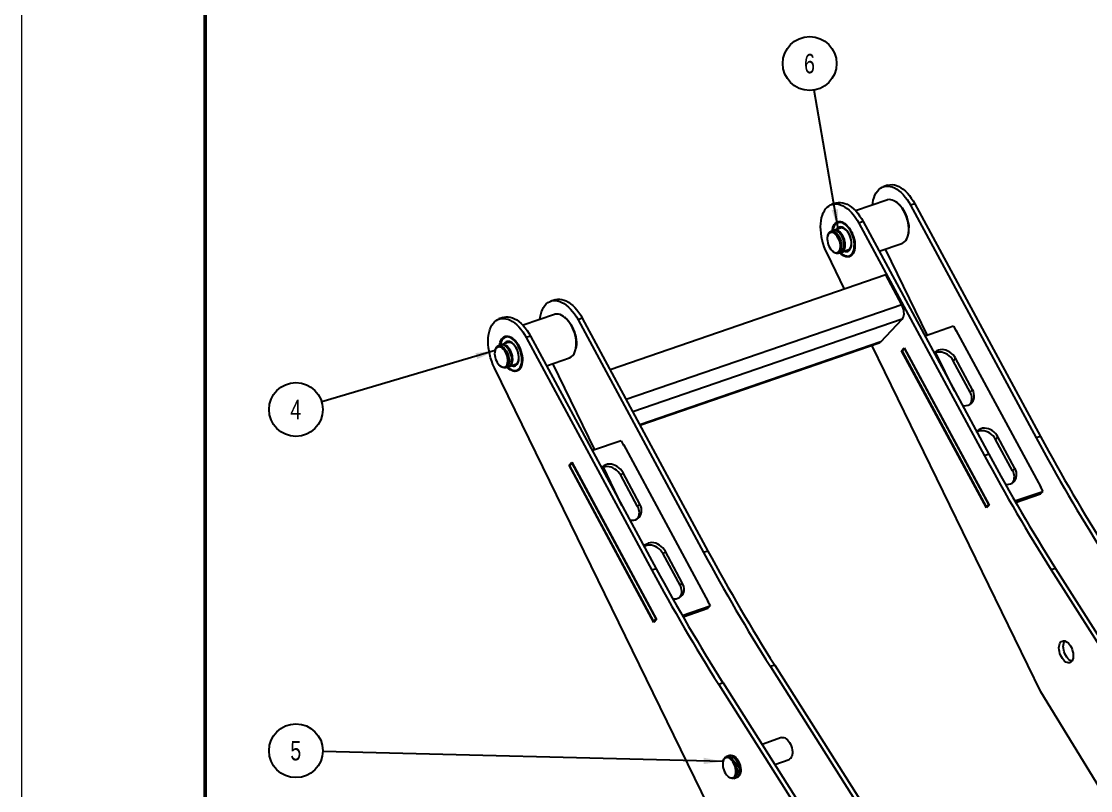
# Model space of a CAD drawing. Header units: millimetres. Extents: x 0 to 420, y 0 to 297.
# Drawn here: x 0 to 116.4, y 93.7 to 177.4 of the extents above; entities that cross this region are included whole.
import ezdxf

# ---------------------------------------------------------------- set-up
doc = ezdxf.new("R2010")
doc.units = ezdxf.units.MM
doc.layers.add('FORMATO', color=7, linetype='Continuous')
doc.styles.add('SLDTEXTSTYLE0', font='TXT', dxfattribs={"width": 0.75})
doc.dimstyles.new('SLDDIMSTYLE0', dxfattribs={"dimtxt": 0.18, "dimasz": 2.116667, "dimexe": 0, "dimexo": 0.0625, "dimgap": 0, "dimtad": 0, "dimtih": 1, "dimtoh": 1, "dimdec": 0, "dimrnd": 1e-09, "dimzin": 0, "dimdsep": 46, "dimtxsty": 'Standard', "dimsah": 1, "dimcen": 0.09, "dimadec": 0, "dimazin": 0, "dimtfac": 2.116667, "dimtdec": 0, "dimtofl": 0, "dimtmove": 0, "dimatfit": 3, "dimfxl": 1, "dimfrac": 2, "dimtolj": 1, "dimtzin": 0, "dimarcsym": 0})

# ---------------------------------------------------------------- blocks, each defined once
blk = doc.blocks.new('SW_NOTE_0_6')
at = {"layer": 'FORMATO', "color": 0}
blk.add_circle((-0.5, 2.89), 2.93, dxfattribs=at)
at = {"layer": 'FORMATO', "color": 0, "insert": (-0.52, 3.95), "char_height": 2.12, "attachment_point": 2, "style": 'SLDTEXTSTYLE0'}
blk.add_mtext('6', dxfattribs=at)
blk = doc.blocks.new('SW_NOTE_0_10')
at = {"layer": 'FORMATO', "color": 0}
blk.add_circle((-2.93, 0.07), 2.93, dxfattribs=at)
at = {"layer": 'FORMATO', "color": 0, "insert": (-2.95, 1.14), "char_height": 2.12, "attachment_point": 2, "style": 'SLDTEXTSTYLE0'}
blk.add_mtext('5', dxfattribs=at)
blk = doc.blocks.new('SW_NOTE_0_11')
at = {"layer": 'FORMATO', "color": 0}
blk.add_circle((-2.81, -0.83), 2.93, dxfattribs=at)
at = {"layer": 'FORMATO', "color": 0, "insert": (-2.83, 0.23), "char_height": 2.12, "attachment_point": 2, "style": 'SLDTEXTSTYLE0'}
blk.add_mtext('4', dxfattribs=at)

msp = doc.modelspace()

# ---------------------------------------------------------------- linework, layer by layer
at = {"color": 7, "linetype": 'Continuous', "lineweight": 18}
msp.add_line((0, 297), (0, 0), dxfattribs=at)
at = {"color": 7, "linetype": 'Continuous', "lineweight": 50}
msp.add_line((20, 10), (20, 287), dxfattribs=at)
at = {"color": 7, "linetype": 'Continuous', "lineweight": 25}
for p, q in [((94.33, 159.59), (93.86, 159.43)), ((88.7, 157.65), (88.23, 157.49)), ((94.27, 157.98), (90.85, 156.8)), ((95.46, 157.61), (95.39, 157.66)), ((97.31, 157.57), (96.84, 157.41)), ((96.84, 157.41), (110.52, 132.07)), ((97.31, 157.57), (110.99, 132.23)), ((88.41, 154.87), (88.4, 154.79)), ((89.21, 154.92), (88.54, 154.69)), ((88.96, 154.87), (88.93, 154.82)), ((91.68, 155.64), (91.21, 155.47)), ((91.21, 155.47), (104.89, 130.13)), ((91.68, 155.64), (105.36, 130.29)), ((87.81, 154.08), (87.79, 154)), ((88.44, 154.65), (88.15, 154.55)), ((96.59, 154.19), (96.61, 154.28)), ((89.35, 152.32), (90.02, 152.55)), ((90.02, 152.55), (90.06, 152.57)), ((93.42, 152.4), (95.9, 153.26)), ((98.68, 143.24), (94.1, 152.63)), ((89.64, 148.28), (87.74, 152.18)), ((88.34, 152.4), (88.4, 152.35)), ((88.96, 152.19), (89.25, 152.29)), ((89.3, 152.15), (89.37, 152.1)), ((89.74, 152.46), (89.8, 152.44)), ((94.13, 149.82), (64.12, 139.5)), ((95.88, 146.57), (94.13, 149.82)), ((58.12, 147.13), (57.65, 146.96)), ((52.48, 145.19), (52.01, 145.03)), ((58.06, 145.52), (54.63, 144.34)), ((59.24, 145.15), (59.18, 145.2)), ((61.09, 145.11), (60.62, 144.95)), ((60.62, 144.95), (74.3, 119.6)), ((61.09, 145.11), (74.77, 119.76)), ((93.59, 142.54), (95.93, 145.01)), ((101.53, 144.23), (98.41, 143.15)), ((101.53, 144.23), (101.8, 143.71)), ((101.76, 143.8), (101.78, 143.82)), ((101.78, 143.82), (111.02, 126.7)), ((101.8, 143.71), (101.83, 143.72)), ((52.22, 142.19), (51.93, 142.09)), ((52.2, 142.41), (52.18, 142.33)), ((52.99, 142.45), (52.32, 142.22)), ((52.75, 142.41), (52.71, 142.36)), ((55.46, 143.17), (54.99, 143.01)), ((54.99, 143.01), (68.67, 117.66)), ((55.46, 143.17), (69.14, 117.82)), ((67.37, 133.47), (93.43, 142.43)), ((111.04, 104.42), (92.63, 142.16)), ((51.59, 141.62), (51.57, 141.54)), ((60.37, 141.73), (60.39, 141.81)), ((95.85, 141.57), (96.15, 141.88)), ((95.85, 141.57), (96.04, 141.64)), ((105.09, 124.46), (95.85, 141.57)), ((95.92, 141.51), (96.17, 141.77)), ((95.92, 141.51), (105.07, 124.56)), ((96.15, 141.88), (105.38, 124.77)), ((96.17, 141.77), (96.2, 141.78)), ((96.17, 141.77), (105.32, 124.83)), ((101.63, 137.2), (99.6, 141.35)), ((52.12, 139.94), (52.19, 139.88)), ((52.75, 139.73), (53.04, 139.82)), ((53.14, 139.86), (53.8, 140.09)), ((53.53, 139.99), (53.58, 139.97)), ((57.2, 139.94), (59.68, 140.79)), ((62.46, 130.78), (57.88, 140.17)), ((101.48, 140.48), (101.74, 140.75)), ((103.33, 137.06), (101.48, 140.48)), ((103.58, 137.32), (101.74, 140.75)), ((74.83, 91.96), (51.52, 139.72)), ((53.09, 139.69), (53.15, 139.63)), ((103.33, 137.06), (103.58, 137.32)), ((65.31, 131.76), (62.2, 130.69)), ((65.31, 131.76), (65.59, 131.25)), ((106.1, 131.92), (106.35, 132.19)), ((107.95, 128.5), (106.1, 131.92)), ((108.2, 128.76), (106.35, 132.19)), ((110.99, 132.23), (110.52, 132.07)), ((65.54, 131.33), (65.56, 131.36)), ((65.56, 131.36), (74.8, 114.24)), ((65.59, 131.25), (65.61, 131.26)), ((59.64, 129.11), (59.93, 129.42)), ((59.7, 129.04), (59.95, 129.31)), ((59.93, 129.42), (69.17, 112.3)), ((59.95, 129.31), (59.98, 129.32)), ((59.95, 129.31), (69.1, 112.37)), ((105.36, 130.29), (104.89, 130.13)), ((59.64, 129.11), (59.83, 129.17)), ((68.87, 111.99), (59.64, 129.11)), ((59.7, 129.04), (68.85, 112.1)), ((65.41, 124.73), (63.38, 128.89)), ((65.27, 128.02), (65.52, 128.28)), ((67.37, 124.86), (65.52, 128.28)), ((107.95, 128.5), (108.2, 128.76)), ((67.11, 124.59), (65.27, 128.02)), ((108.19, 125.21), (111.23, 126.25)), ((108.28, 125.06), (110.98, 125.99)), ((110.98, 126.78), (110.95, 126.77)), ((110.95, 126.77), (111.23, 126.25)), ((110.98, 125.99), (111.23, 126.25)), ((111.02, 126.7), (111, 126.68)), ((67.11, 124.59), (67.37, 124.86)), ((105.07, 124.56), (105.32, 124.83)), ((105.26, 124.63), (105.07, 124.56)), ((105.38, 124.77), (105.09, 124.46)), ((105.34, 124.84), (105.32, 124.83)), ((69.89, 119.46), (70.14, 119.72)), ((71.73, 116.04), (69.89, 119.46)), ((71.98, 116.3), (70.14, 119.72)), ((74.77, 119.76), (74.3, 119.6)), ((69.14, 117.82), (68.67, 117.66)), ((112.63, 117.87), (112.16, 117.71)), ((112.16, 117.71), (124.44, 98.34)), ((112.63, 117.87), (124.91, 98.5)), ((71.73, 116.04), (71.98, 116.3)), ((74.76, 114.31), (74.73, 114.3)), ((74.73, 114.3), (75.01, 113.79)), ((74.8, 114.24), (74.78, 114.22)), ((71.97, 112.74), (75.01, 113.79)), ((72.06, 112.6), (74.76, 113.52)), ((74.76, 113.52), (75.01, 113.79)), ((68.85, 112.1), (69.1, 112.37)), ((69.04, 112.16), (68.85, 112.1)), ((69.17, 112.3), (68.87, 111.99)), ((69.13, 112.37), (69.1, 112.37)), ((82.04, 107.34), (81.57, 107.18)), ((81.57, 107.18), (93.85, 87.82)), ((82.04, 107.34), (94.32, 87.98)), ((76.41, 105.41), (75.94, 105.24)), ((75.94, 105.24), (88.22, 85.88)), ((76.41, 105.41), (88.69, 86.04)), ((125.44, 80.81), (111.04, 104.42)), ((82.79, 99.44), (80.66, 98.7)), ((76.42, 96.89), (76.41, 96.81)), ((77.02, 97.45), (76.77, 97.36)), ((77.16, 97.5), (77.12, 97.48)), ((82.04, 96.53), (83.6, 97.07)), ((76.96, 95.21), (77.02, 95.16)), ((77.58, 95), (77.83, 95.08)), ((77.93, 95.12), (77.97, 95.13))]:
    msp.add_line(p, q, dxfattribs=at)
at = {"color": 8, "linetype": 'Continuous', "lineweight": 25}
for p, q in [((89.17, 155.05), (89.13, 155)), ((90.1, 152.47), (90.13, 152.46)), ((95.88, 146.57), (65.87, 136.25)), ((95.93, 145.01), (66.59, 134.92)), ((93.59, 142.54), (67.35, 133.51))]:
    msp.add_line(p, q, dxfattribs=at)
at = {"color": 7, "linetype": 'Continuous', "lineweight": 25, "flags": 128}
for points in [[(94.33, 159.59), (94.41, 159.61), (94.63, 159.65), (94.85, 159.66), (95.08, 159.63), (95.32, 159.56), (95.56, 159.46), (95.79, 159.32), (96.03, 159.15), (96.27, 158.96), (96.49, 158.73), (96.71, 158.47), (96.92, 158.2), (97.12, 157.89), (97.31, 157.57)], [(92.69, 157.44), (92.72, 157.67), (92.78, 157.98), (92.86, 158.26), (92.96, 158.52), (93.08, 158.75), (93.22, 158.95), (93.38, 159.13), (93.55, 159.27), (93.74, 159.38), (93.95, 159.45), (94.16, 159.49), (94.38, 159.5), (94.61, 159.46), (94.85, 159.4), (95.09, 159.3), (95.33, 159.16), (95.56, 158.99), (95.8, 158.79), (96.02, 158.57), (96.25, 158.31), (96.46, 158.03), (96.65, 157.73), (96.84, 157.41)], [(87.74, 152.18), (87.58, 152.53), (87.44, 152.89), (87.32, 153.25), (87.22, 153.62), (87.14, 153.99), (87.09, 154.36), (87.05, 154.72), (87.04, 155.07), (87.05, 155.41), (87.09, 155.73), (87.15, 156.04), (87.23, 156.32), (87.33, 156.58), (87.45, 156.81), (87.59, 157.02), (87.75, 157.19), (87.92, 157.33), (88.11, 157.44), (88.31, 157.51), (88.53, 157.55), (88.75, 157.56), (88.98, 157.53), (89.22, 157.46), (89.45, 157.36), (89.69, 157.22), (89.93, 157.05), (90.16, 156.86), (90.39, 156.63), (90.61, 156.37), (90.82, 156.1), (91.02, 155.79), (91.21, 155.47)], [(88.7, 157.65), (88.78, 157.68), (89, 157.72), (89.22, 157.72), (89.45, 157.69), (89.68, 157.62), (89.92, 157.52), (90.16, 157.38), (90.4, 157.22), (90.63, 157.02), (90.86, 156.79), (91.08, 156.54), (91.29, 156.26), (91.49, 155.96), (91.68, 155.64)], [(96.64, 154.92), (96.62, 155.2), (96.58, 155.48), (96.51, 155.77), (96.43, 156.05), (96.32, 156.33), (96.2, 156.59), (96.06, 156.85), (95.91, 157.08), (95.75, 157.3), (95.58, 157.49), (95.4, 157.66), (95.22, 157.79), (95.03, 157.9), (94.85, 157.98), (94.67, 158.02), (94.5, 158.03), (94.33, 158), (94.27, 157.98)], [(95.46, 157.61), (95.57, 157.51), (95.75, 157.33), (95.91, 157.12), (96.06, 156.89), (96.2, 156.64), (96.33, 156.38), (96.44, 156.1), (96.52, 155.82), (96.59, 155.53), (96.64, 155.25), (96.66, 154.97)], [(88.3, 154.6), (88.32, 154.78), (88.37, 154.98), (88.44, 155.16), (88.53, 155.32), (88.64, 155.44), (88.76, 155.54), (88.9, 155.6), (89.04, 155.63), (89.2, 155.63), (89.36, 155.59), (89.53, 155.51), (89.7, 155.41), (89.86, 155.27), (90.02, 155.11), (90.17, 154.92), (90.3, 154.71), (90.43, 154.48), (90.53, 154.24), (90.62, 153.99), (90.7, 153.73), (90.75, 153.48), (90.77, 153.22), (90.78, 152.98), (90.76, 152.75), (90.73, 152.53), (90.67, 152.34), (90.67, 152.34)], [(90.72, 153.18), (90.69, 153.42), (90.65, 153.67), (90.59, 153.92), (90.5, 154.16), (90.4, 154.4), (90.29, 154.62), (90.15, 154.83), (90.01, 155.02), (89.86, 155.18), (89.7, 155.31), (89.54, 155.42), (89.38, 155.49), (89.22, 155.53), (89.07, 155.54), (88.92, 155.51), (88.79, 155.44), (88.67, 155.35), (88.57, 155.23), (88.49, 155.07), (88.42, 154.89), (88.38, 154.69), (88.37, 154.63)], [(89.61, 152.41), (89.63, 152.4), (89.76, 152.37), (89.9, 152.36), (90.02, 152.39), (90.13, 152.46), (90.22, 152.56), (90.3, 152.69), (90.36, 152.84), (90.39, 153.02), (90.41, 153.21), (90.4, 153.42), (90.37, 153.64), (90.31, 153.85), (90.24, 154.07), (90.15, 154.27), (90.04, 154.46), (89.92, 154.63), (89.79, 154.78), (89.65, 154.89), (89.51, 154.98), (89.37, 155.04), (89.24, 155.06), (89.11, 155.04), (88.99, 154.99), (88.89, 154.91), (88.81, 154.8), (88.79, 154.77)], [(89.38, 155.03), (89.25, 155.03), (89.13, 155)], [(90.06, 152.57), (90.16, 152.64), (90.25, 152.74), (90.32, 152.87), (90.36, 153.03), (90.39, 153.21), (90.39, 153.41), (90.36, 153.62), (90.32, 153.83), (90.25, 154.03), (90.16, 154.23), (90.06, 154.41), (89.94, 154.58), (89.81, 154.71), (89.68, 154.82), (89.55, 154.89), (89.41, 154.93), (89.28, 154.94), (89.21, 154.92)], [(95.9, 153.26), (95.93, 153.26), (96.08, 153.34), (96.21, 153.45), (96.33, 153.59), (96.43, 153.75), (96.52, 153.94), (96.58, 154.16), (96.62, 154.4), (96.64, 154.65), (96.64, 154.92)], [(89.13, 152.56), (89.17, 152.71), (89.19, 152.88), (89.19, 153.07), (89.17, 153.27), (89.12, 153.46), (89.05, 153.66), (88.96, 153.84), (88.86, 154.01), (88.75, 154.16), (88.63, 154.28), (88.5, 154.37), (88.37, 154.43), (88.24, 154.45), (88.13, 154.44), (88.02, 154.39), (87.93, 154.31), (87.86, 154.2), (87.8, 154.06), (87.77, 153.89), (87.76, 153.71), (87.78, 153.52), (87.81, 153.32), (87.87, 153.13), (87.95, 152.94), (88.04, 152.76), (88.15, 152.6), (88.27, 152.47), (88.39, 152.36), (88.52, 152.28), (88.65, 152.24), (88.77, 152.24), (88.88, 152.27), (88.98, 152.33), (89.07, 152.43), (89.13, 152.56)], [(87.81, 154.08), (87.82, 154.15), (87.88, 154.29), (87.95, 154.41), (88.05, 154.5), (88.15, 154.55), (88.27, 154.58), (88.4, 154.56), (88.53, 154.51), (88.66, 154.43), (88.79, 154.32), (88.91, 154.18), (89.02, 154.02), (89.12, 153.84), (89.2, 153.65), (89.27, 153.44), (89.31, 153.24), (89.33, 153.04), (89.33, 152.85), (89.31, 152.67), (89.26, 152.52), (89.26, 152.52)], [(89.25, 152.29), (89.36, 152.34), (89.45, 152.43), (89.52, 152.55), (89.58, 152.69), (89.61, 152.86), (89.62, 153.04), (89.61, 153.24), (89.58, 153.44), (89.53, 153.64), (89.45, 153.84), (89.36, 154.03), (89.26, 154.2), (89.14, 154.35), (89.01, 154.48), (88.88, 154.58), (88.75, 154.64), (88.62, 154.67), (88.5, 154.67), (88.44, 154.65)], [(89.3, 152.31), (89.35, 152.32), (89.46, 152.38), (89.55, 152.47), (89.63, 152.58), (89.68, 152.73), (89.71, 152.89), (89.73, 153.08), (89.72, 153.27), (89.68, 153.48), (89.63, 153.68), (89.56, 153.88), (89.47, 154.07), (89.36, 154.24), (89.24, 154.39), (89.12, 154.51), (88.99, 154.61), (88.85, 154.68), (88.72, 154.71), (88.6, 154.7), (88.49, 154.67)], [(89.46, 152.45), (89.48, 152.46), (89.56, 152.56), (89.62, 152.69), (89.67, 152.84), (89.69, 153.02), (89.69, 153.2), (89.67, 153.4), (89.62, 153.6), (89.56, 153.8), (89.47, 153.99), (89.37, 154.16), (89.26, 154.32), (89.14, 154.45), (89.01, 154.55), (88.88, 154.62), (88.75, 154.65), (88.7, 154.66)], [(89.18, 152.26), (89.21, 152.24), (89.37, 152.1), (89.53, 152), (89.69, 151.92), (89.85, 151.89), (90, 151.88), (90.14, 151.91), (90.28, 151.97), (90.4, 152.07), (90.5, 152.19), (90.58, 152.34), (90.65, 152.52), (90.69, 152.72), (90.71, 152.94), (90.72, 153.18)], [(90.1, 152.47), (90.2, 152.54), (90.23, 152.57)], [(89.26, 152.52), (89.2, 152.39), (89.12, 152.28), (89.02, 152.21), (88.9, 152.17), (88.78, 152.17), (88.65, 152.2), (88.52, 152.27), (88.4, 152.35)], [(90.67, 152.34), (90.59, 152.17), (90.49, 152.03), (90.37, 151.92), (90.24, 151.84), (90.1, 151.79), (89.95, 151.78), (89.79, 151.8), (89.62, 151.86), (89.46, 151.95), (89.29, 152.07), (89.13, 152.22), (89.11, 152.24)], [(56.48, 144.98), (56.5, 145.21), (56.56, 145.51), (56.64, 145.79), (56.74, 146.05), (56.86, 146.29), (57, 146.49), (57.16, 146.66), (57.34, 146.81), (57.52, 146.91), (57.73, 146.99), (57.94, 147.03), (58.16, 147.03), (58.39, 147), (58.63, 146.93), (58.87, 146.83), (59.11, 146.7), (59.34, 146.53), (59.58, 146.33), (59.81, 146.1), (60.03, 145.85), (60.24, 145.57), (60.44, 145.27), (60.62, 144.95)], [(58.12, 147.13), (58.2, 147.15), (58.41, 147.19), (58.63, 147.19), (58.86, 147.16), (59.1, 147.09), (59.34, 146.99), (59.58, 146.86), (59.81, 146.69), (60.05, 146.49), (60.28, 146.26), (60.5, 146.01), (60.71, 145.73), (60.91, 145.43), (61.09, 145.11)], [(60.29, 141.45), (60.35, 141.66), (60.4, 141.89), (60.42, 142.14), (60.43, 142.41), (60.41, 142.68), (60.37, 142.97), (60.31, 143.25), (60.22, 143.54), (60.12, 143.81), (60.01, 144.08), (59.87, 144.34), (59.72, 144.58), (59.56, 144.8), (59.39, 145), (59.22, 145.17), (59.03, 145.31), (58.85, 145.42), (58.67, 145.5), (58.48, 145.55), (58.31, 145.56), (58.14, 145.54), (58.06, 145.52)], [(95.93, 145.01), (96.01, 145.12), (96.07, 145.26), (96.11, 145.42), (96.13, 145.6), (96.12, 145.79), (96.09, 145.99), (96.04, 146.19), (95.97, 146.39), (95.88, 146.57)], [(51.52, 139.72), (51.36, 140.07), (51.22, 140.42), (51.1, 140.79), (51, 141.16), (50.93, 141.53), (50.87, 141.89), (50.84, 142.25), (50.82, 142.61), (50.84, 142.94), (50.87, 143.27), (50.93, 143.57), (51.01, 143.86), (51.11, 144.12), (51.23, 144.35), (51.37, 144.55), (51.53, 144.73), (51.7, 144.87), (51.89, 144.98), (52.1, 145.05), (52.31, 145.09), (52.53, 145.09), (52.76, 145.06), (53, 144.99), (53.24, 144.89), (53.48, 144.76), (53.71, 144.59), (53.95, 144.39), (54.18, 144.16), (54.4, 143.91), (54.61, 143.63), (54.8, 143.33), (54.99, 143.01)], [(52.48, 145.19), (52.56, 145.21), (52.78, 145.25), (53, 145.25), (53.23, 145.22), (53.47, 145.16), (53.71, 145.05), (53.94, 144.92), (54.18, 144.75), (54.42, 144.55), (54.64, 144.33), (54.86, 144.07), (55.07, 143.79), (55.27, 143.49), (55.46, 143.17)], [(59.24, 145.15), (59.36, 145.04), (59.53, 144.86), (59.7, 144.65), (59.85, 144.42), (59.99, 144.17), (60.11, 143.91), (60.22, 143.63), (60.31, 143.35), (60.37, 143.07), (60.42, 142.78), (60.44, 142.51), (60.44, 142.24), (60.42, 141.99), (60.39, 141.81)], [(51.59, 141.62), (51.61, 141.69), (51.66, 141.83), (51.74, 141.95), (51.83, 142.04), (51.93, 142.09), (52.05, 142.11), (52.18, 142.1), (52.31, 142.05), (52.44, 141.97), (52.57, 141.86), (52.69, 141.72), (52.81, 141.56), (52.9, 141.38), (52.99, 141.18), (53.05, 140.98), (53.09, 140.77), (53.12, 140.57), (53.11, 140.38), (53.09, 140.21), (53.05, 140.05), (53.05, 140.05)], [(52.08, 142.14), (52.1, 142.31), (52.15, 142.52), (52.22, 142.7), (52.31, 142.85), (52.42, 142.98), (52.54, 143.08), (52.68, 143.14), (52.83, 143.17), (52.98, 143.16), (53.15, 143.12), (53.31, 143.05), (53.48, 142.94), (53.64, 142.81), (53.8, 142.65), (53.95, 142.46), (54.09, 142.25), (54.21, 142.02), (54.32, 141.78), (54.41, 141.52), (54.48, 141.27), (54.53, 141.01), (54.56, 140.76), (54.56, 140.51), (54.55, 140.28), (54.51, 140.07), (54.45, 139.88), (54.45, 139.88)], [(54.39, 139.94), (54.45, 140.13), (54.49, 140.34), (54.5, 140.57), (54.49, 140.8), (54.46, 141.05), (54.41, 141.3), (54.34, 141.55), (54.25, 141.79), (54.14, 142.02), (54.02, 142.24), (53.88, 142.44), (53.74, 142.62), (53.58, 142.77), (53.42, 142.89), (53.26, 142.99), (53.1, 143.05), (52.94, 143.07), (52.79, 143.06), (52.65, 143.02), (52.53, 142.95), (52.41, 142.84), (52.32, 142.71), (52.24, 142.54), (52.18, 142.36), (52.15, 142.16)], [(53.04, 139.82), (53.14, 139.88), (53.23, 139.97), (53.31, 140.08), (53.36, 140.23), (53.39, 140.39), (53.41, 140.58), (53.4, 140.77), (53.36, 140.98), (53.31, 141.18), (53.24, 141.38), (53.15, 141.57), (53.04, 141.74), (52.92, 141.89), (52.8, 142.02), (52.67, 142.11), (52.53, 142.18), (52.4, 142.21), (52.28, 142.2), (52.22, 142.19)], [(53.08, 139.85), (53.13, 139.86), (53.24, 139.91), (53.33, 140), (53.41, 140.12), (53.46, 140.26), (53.5, 140.43), (53.51, 140.61), (53.5, 140.81), (53.47, 141.01), (53.41, 141.22), (53.34, 141.41), (53.25, 141.6), (53.14, 141.77), (53.02, 141.93), (52.9, 142.05), (52.77, 142.15), (52.64, 142.21), (52.51, 142.24), (52.38, 142.24), (52.27, 142.2)], [(53.25, 139.98), (53.26, 140), (53.34, 140.1), (53.41, 140.22), (53.45, 140.38), (53.47, 140.55), (53.47, 140.74), (53.45, 140.94), (53.4, 141.14), (53.34, 141.34), (53.25, 141.52), (53.15, 141.7), (53.04, 141.85), (52.92, 141.98), (52.79, 142.08), (52.66, 142.15), (52.53, 142.19), (52.49, 142.19)], [(53.39, 139.95), (53.4, 139.94), (53.54, 139.9), (53.67, 139.9), (53.79, 139.93), (53.9, 139.99), (54, 140.09), (54.08, 140.21), (54.14, 140.37), (54.17, 140.54), (54.19, 140.74), (54.18, 140.94), (54.15, 141.16), (54.1, 141.37), (54.03, 141.59), (53.94, 141.79), (53.83, 141.98), (53.71, 142.15), (53.58, 142.3), (53.45, 142.42), (53.31, 142.51), (53.17, 142.57), (53.03, 142.59), (52.9, 142.58), (52.78, 142.53), (52.68, 142.45), (52.59, 142.34), (52.57, 142.31)], [(53.96, 141.73), (53.86, 141.92), (53.75, 142.08), (53.62, 142.22), (53.49, 142.34), (53.35, 142.42), (53.22, 142.46), (53.09, 142.47), (52.99, 142.45)], [(93.43, 142.43), (93.5, 142.46), (93.59, 142.54)], [(52.91, 140.09), (52.95, 140.25), (52.98, 140.42), (52.97, 140.61), (52.95, 140.8), (52.9, 141), (52.83, 141.19), (52.75, 141.38), (52.64, 141.55), (52.53, 141.69), (52.41, 141.82), (52.28, 141.91), (52.15, 141.96), (52.03, 141.99), (51.91, 141.97), (51.8, 141.93), (51.71, 141.85), (51.64, 141.73), (51.59, 141.59), (51.55, 141.43), (51.54, 141.25), (51.56, 141.06), (51.59, 140.86), (51.65, 140.66), (51.73, 140.47), (51.82, 140.29), (51.93, 140.14), (52.05, 140), (52.18, 139.9), (52.31, 139.82), (52.43, 139.78), (52.55, 139.78), (52.67, 139.81), (52.76, 139.87), (52.85, 139.97), (52.91, 140.09)], [(53.8, 140.09), (53.82, 140.09), (53.93, 140.16), (54.02, 140.25), (54.09, 140.38), (54.14, 140.54), (54.17, 140.71), (54.17, 140.91), (54.15, 141.11), (54.11, 141.32), (54.05, 141.53), (53.96, 141.73)], [(101.74, 140.75), (101.61, 140.94), (101.46, 141.12), (101.29, 141.28), (101.1, 141.42), (100.9, 141.54), (100.69, 141.62), (100.48, 141.67), (100.27, 141.69), (100.06, 141.67), (99.87, 141.63), (99.69, 141.55), (99.54, 141.44), (99.41, 141.3), (99.41, 141.3)], [(101.48, 140.48), (101.36, 140.68), (101.21, 140.86), (101.04, 141.02), (100.85, 141.16), (100.65, 141.27), (100.44, 141.35), (100.23, 141.4), (100.02, 141.42), (99.81, 141.41), (99.62, 141.36), (99.44, 141.28), (99.43, 141.27)], [(53.05, 140.05), (52.98, 139.92), (52.9, 139.82), (52.8, 139.75), (52.68, 139.71), (52.56, 139.71), (52.43, 139.74), (52.3, 139.8), (52.19, 139.88)], [(54.45, 139.88), (54.37, 139.71), (54.27, 139.57), (54.16, 139.46), (54.03, 139.38), (53.88, 139.33), (53.73, 139.32), (53.57, 139.34), (53.4, 139.4), (53.24, 139.49), (53.07, 139.61), (52.91, 139.76), (52.89, 139.78)], [(52.96, 139.8), (53.05, 139.72), (53.21, 139.59), (53.37, 139.5), (53.53, 139.44), (53.69, 139.42), (53.84, 139.42), (53.98, 139.46), (54.11, 139.54), (54.22, 139.65), (54.31, 139.78), (54.39, 139.94)], [(54.01, 139.37), (53.96, 139.36), (53.81, 139.34), (53.65, 139.37), (53.48, 139.42), (53.32, 139.51), (53.15, 139.63)], [(102.49, 135.59), (102.49, 135.59), (102.71, 135.57), (102.91, 135.59), (103.1, 135.64), (103.28, 135.71), (103.43, 135.82), (103.56, 135.96), (103.66, 136.12), (103.73, 136.3), (103.77, 136.49), (103.77, 136.7), (103.74, 136.91), (103.68, 137.12), (103.58, 137.32)], [(106.35, 132.19), (106.23, 132.38), (106.08, 132.56), (105.91, 132.73), (105.72, 132.87), (105.52, 132.98), (105.31, 133.06), (105.1, 133.11), (104.88, 133.13), (104.68, 133.12), (104.49, 133.07), (104.31, 132.99), (104.16, 132.88), (104.03, 132.74), (104.03, 132.74)], [(106.1, 131.92), (105.98, 132.12), (105.83, 132.3), (105.66, 132.46), (105.47, 132.6), (105.27, 132.71), (105.06, 132.79), (104.85, 132.85), (104.63, 132.86), (104.43, 132.85), (104.24, 132.8), (104.06, 132.72), (104.05, 132.71)], [(65.52, 128.28), (65.4, 128.48), (65.25, 128.66), (65.08, 128.82), (64.89, 128.96), (64.68, 129.07), (64.47, 129.15), (64.26, 129.2), (64.05, 129.22), (63.84, 129.21), (63.65, 129.16), (63.48, 129.08), (63.32, 128.97), (63.19, 128.84), (63.19, 128.84)], [(65.27, 128.02), (65.14, 128.21), (65, 128.39), (64.82, 128.56), (64.64, 128.69), (64.43, 128.81), (64.22, 128.89), (64.01, 128.94), (63.8, 128.96), (63.59, 128.94), (63.4, 128.9), (63.23, 128.82), (63.21, 128.81)], [(107.15, 127.03), (107.32, 127.02), (107.53, 127.03), (107.72, 127.08), (107.9, 127.16), (108.05, 127.26), (108.18, 127.4), (108.28, 127.56), (108.35, 127.74), (108.39, 127.93), (108.39, 128.14), (108.36, 128.35), (108.3, 128.56), (108.2, 128.76)], [(66.28, 123.13), (66.28, 123.13), (66.49, 123.11), (66.69, 123.12), (66.88, 123.17), (67.06, 123.25), (67.21, 123.36), (67.34, 123.49), (67.44, 123.65), (67.51, 123.83), (67.55, 124.03), (67.55, 124.23), (67.52, 124.44), (67.46, 124.65), (67.37, 124.86)], [(70.14, 119.72), (70.01, 119.92), (69.87, 120.1), (69.69, 120.26), (69.51, 120.4), (69.3, 120.51), (69.09, 120.6), (68.88, 120.65), (68.67, 120.67), (68.46, 120.65), (68.27, 120.6), (68.1, 120.52), (67.94, 120.42), (67.81, 120.28), (67.81, 120.28)], [(69.89, 119.46), (69.76, 119.65), (69.61, 119.84), (69.44, 120), (69.25, 120.14), (69.05, 120.25), (68.84, 120.33), (68.63, 120.38), (68.42, 120.4), (68.21, 120.39), (68.02, 120.34), (67.84, 120.26), (67.83, 120.25)], [(70.94, 114.56), (71.11, 114.55), (71.31, 114.57), (71.5, 114.61), (71.68, 114.69), (71.83, 114.8), (71.96, 114.94), (72.06, 115.1), (72.13, 115.27), (72.17, 115.47), (72.17, 115.67), (72.14, 115.88), (72.08, 116.09), (71.98, 116.3)], [(114.49, 107.92), (114.43, 107.79), (114.34, 107.69), (114.24, 107.62), (114.13, 107.58), (114.01, 107.58), (113.88, 107.61), (113.74, 107.67), (113.61, 107.77), (113.49, 107.9), (113.37, 108.05), (113.26, 108.22), (113.17, 108.41), (113.1, 108.61), (113.05, 108.81), (113.01, 109.01), (113, 109.21), (113.02, 109.39), (113.05, 109.56), (113.11, 109.7), (113.18, 109.82), (113.27, 109.91), (113.38, 109.96), (113.5, 109.98), (113.62, 109.97), (113.75, 109.92), (113.89, 109.84), (114.02, 109.73), (114.14, 109.59), (114.25, 109.43), (114.35, 109.25), (114.43, 109.05), (114.49, 108.85), (114.54, 108.65), (114.56, 108.45), (114.56, 108.26), (114.54, 108.08), (114.49, 107.92)], [(114.4, 107.75), (114.35, 107.77), (114.21, 107.84), (114.08, 107.93), (113.96, 108.06), (113.84, 108.21), (113.73, 108.38), (113.64, 108.57), (113.57, 108.77), (113.52, 108.97), (113.48, 109.17), (113.47, 109.37), (113.49, 109.55), (113.52, 109.72), (113.57, 109.86), (113.64, 109.97)], [(82.79, 99.44), (82.79, 99.44), (82.91, 99.46), (83.04, 99.44), (83.17, 99.4), (83.3, 99.31), (83.43, 99.2), (83.55, 99.06), (83.66, 98.9), (83.76, 98.72), (83.85, 98.53), (83.91, 98.32), (83.95, 98.12), (83.97, 97.92), (83.97, 97.73), (83.95, 97.55), (83.9, 97.4)], [(77.69, 95.25), (77.75, 95.38), (77.79, 95.53), (77.81, 95.71), (77.81, 95.89), (77.78, 96.09), (77.73, 96.29), (77.66, 96.48), (77.57, 96.67), (77.47, 96.83), (77.36, 96.98), (77.23, 97.1), (77.1, 97.19), (76.98, 97.24), (76.85, 97.26), (76.74, 97.25), (76.63, 97.19), (76.54, 97.11), (76.47, 97), (76.42, 96.85), (76.39, 96.69), (76.38, 96.51), (76.4, 96.31), (76.43, 96.12), (76.49, 95.92), (76.57, 95.73), (76.67, 95.55), (76.78, 95.4), (76.9, 95.27), (77.02, 95.16), (77.15, 95.09), (77.28, 95.05), (77.4, 95.05), (77.51, 95.08), (77.61, 95.15), (77.69, 95.25)], [(76.42, 96.89), (76.44, 96.96), (76.49, 97.1), (76.57, 97.22), (76.66, 97.31), (76.77, 97.36), (76.88, 97.38), (77.01, 97.37), (77.14, 97.32), (77.27, 97.24), (77.4, 97.13), (77.53, 97), (77.64, 96.83), (77.74, 96.65), (77.82, 96.46), (77.88, 96.26), (77.93, 96.05), (77.95, 95.85), (77.95, 95.66), (77.93, 95.49), (77.88, 95.33), (77.82, 95.2), (77.82, 95.2)], [(77.83, 95.08), (77.83, 95.08), (77.94, 95.14), (78.03, 95.23), (78.1, 95.35), (78.16, 95.49), (78.19, 95.66), (78.2, 95.84), (78.19, 96.04), (78.16, 96.24), (78.1, 96.45), (78.03, 96.64), (77.94, 96.83), (77.83, 97), (77.72, 97.15), (77.59, 97.28), (77.46, 97.37), (77.33, 97.44), (77.2, 97.47), (77.07, 97.46), (77.02, 97.45)], [(77.88, 95.11), (77.93, 95.12), (78.04, 95.18), (78.13, 95.26), (78.21, 95.38), (78.26, 95.53), (78.29, 95.69), (78.3, 95.88), (78.29, 96.07), (78.26, 96.28), (78.21, 96.48), (78.13, 96.68), (78.04, 96.87), (77.93, 97.04), (77.82, 97.19), (77.69, 97.31), (77.56, 97.41), (77.43, 97.47), (77.3, 97.5), (77.18, 97.5), (77.07, 97.46)], [(77.16, 97.5), (77.16, 97.5), (77.28, 97.52), (77.41, 97.5), (77.54, 97.46), (77.67, 97.38), (77.8, 97.26), (77.92, 97.13), (78.03, 96.96), (78.13, 96.78), (78.21, 96.59), (78.28, 96.39), (78.32, 96.18), (78.34, 95.98), (78.34, 95.79), (78.32, 95.62), (78.27, 95.46)], [(78.04, 95.24), (78.06, 95.26), (78.14, 95.36), (78.21, 95.49), (78.25, 95.65), (78.27, 95.82), (78.27, 96.01), (78.24, 96.21), (78.2, 96.41), (78.13, 96.61), (78.04, 96.79), (77.94, 96.97), (77.83, 97.12), (77.71, 97.25), (77.58, 97.35), (77.45, 97.41), (77.32, 97.45), (77.28, 97.45)], [(77.82, 95.2), (77.74, 95.09), (77.64, 95.02), (77.52, 94.98), (77.4, 94.98), (77.27, 95.01), (77.14, 95.07), (77.02, 95.16)]]:
    msp.add_lwpolyline(points, dxfattribs=at)
at = {"color": 7, "linetype": 'Continuous', "lineweight": 25}
for centre, radius, start, end in [((89.37, 154.76), 0.961, 117.5269, 173.0992), ((89.37, 154.53), 0.526, 116.7017, 146.8306), ((89.43, 154.57), 0.552, 119.8843, 146.7733), ((93.94, 154.83), 2.72, 348.2762, 3.0236), ((90.06, 152.79), 0.977, 225.395, 279.941), ((89.9, 152.91), 0.483, 249.9866, 293.7738), ((89.98, 152.93), 0.524, 250.4644, 278.84), ((53.17, 142.28), 0.979, 118.1026, 172.5234), ((53.11, 142.11), 0.467, 83.2498, 148.4613), ((53.19, 142.13), 0.526, 119.2118, 147.4457), ((59.28, 141.77), 1.05, 292.4928, 342.3285), ((53.68, 140.44), 0.469, 249.6998, 314.5511), ((53.76, 140.49), 0.549, 251.129, 278.1755), ((102.23, 136.39), 1.29, 331.3407, 31.2064), ((290.87, 229.3), 204.89, 208.3299, 212.3546), ((291.34, 229.46), 204.89, 208.3299, 212.3546), ((285.24, 227.36), 204.89, 208.3299, 212.3546), ((285.71, 227.52), 204.89, 208.3299, 212.3546), ((106.85, 127.83), 1.29, 331.3407, 31.2064), ((66.01, 123.92), 1.29, 331.3407, 31.2064), ((254.65, 216.83), 204.89, 208.3299, 212.3546), ((255.12, 216.99), 204.89, 208.3299, 212.3546), ((249.02, 214.89), 204.89, 208.3299, 212.3546), ((249.49, 215.06), 204.89, 208.3299, 212.3546), ((70.63, 115.37), 1.29, 331.3407, 31.2064), ((83.41, 97.55), 0.513, 291.7204, 343.1009), ((77.78, 95.61), 0.513, 291.7204, 343.1009)]:
    msp.add_arc(centre, radius, start, end, dxfattribs=at)

# ---------------------------------------------------------------- block references
at = {"layer": 'FORMATO', "color": 7}
for name, p in [('SW_NOTE_0_6', (86.35, 169.95)), ('SW_NOTE_0_11', (32.71, 136)), ('SW_NOTE_0_10', (32.83, 97.94))]:
    msp.add_blockref(name, p, dxfattribs=at)

# ---------------------------------------------------------------- leaders
for points in [[(88.95, 154.85), (86.35, 169.95)], [(51.58, 141.58), (32.71, 136)], [(76.42, 96.85), (32.83, 97.94)]]:
    msp.add_leader(points, dimstyle='SLDDIMSTYLE0', dxfattribs=at)

doc.saveas('drawing.dxf')
